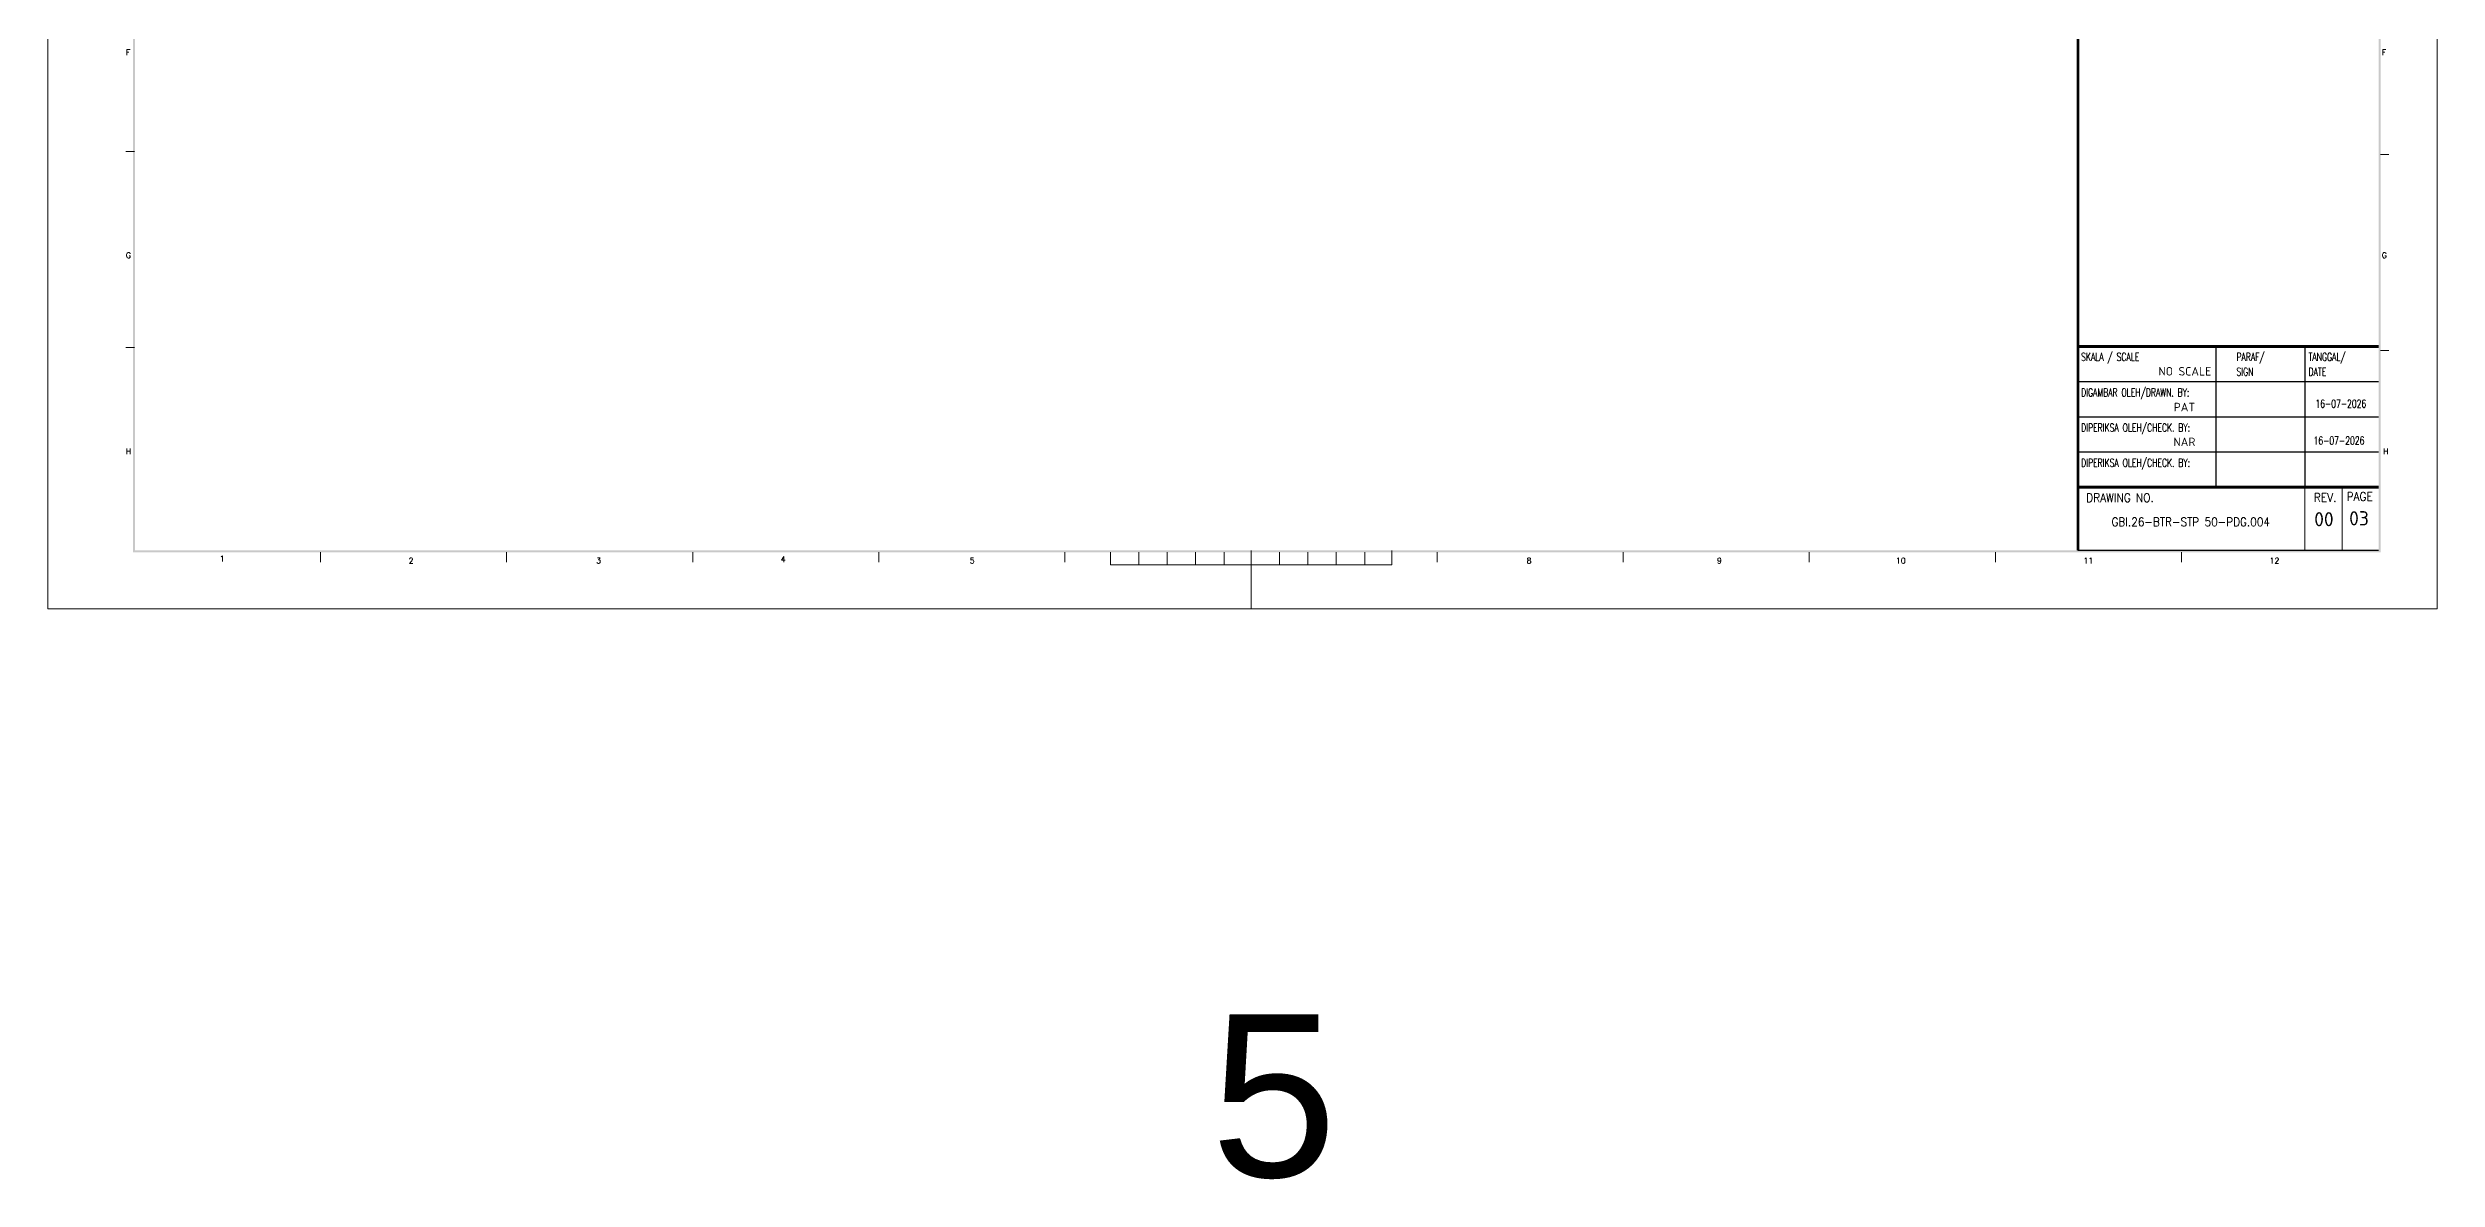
# Model space of a CAD drawing. Header units: millimetres. Extents: x 67033 to 212947, y 35102 to 335921.
# Drawn here: x 67041 to 74558, y 162714 to 166275 of the extents above; entities that cross this region are included whole.
import ezdxf
from ezdxf.enums import TextEntityAlignment as Align

# ---------------------------------------------------------------- set-up
doc = ezdxf.new("R2010")
doc.units = ezdxf.units.MM
doc.layers.add('BORDER', color=7, linetype='Continuous')
doc.layers.add('S-Kop', color=7, linetype='Continuous')
doc.styles.add('3', font='ROMANS.SHX', dxfattribs={"width": 0.75})
doc.styles.add('ISOCPEUR', font='isocpeur.ttf')
doc.styles.add('ROMANS', font='romans.shx', dxfattribs={"height": 0.3})
doc.styles.get("Standard").update_dxf_attribs({"font": 'arial.ttf'})

msp = doc.modelspace()

# ---------------------------------------------------------------- linework, layer by layer
at = {"layer": 'BORDER', "linetype": 'Continuous', "lineweight": 9}
for p, q in [((67313.4, 165948.2), (67286.5, 165948.2)), ((74406.3, 165939.2), (74379.5, 165939.2)), ((67313.4, 165331.4), (67286.5, 165331.4)), ((74406.3, 165322.4), (74379.5, 165322.4)), ((67898.8, 164687.8), (67898.8, 164656.5)), ((68484.3, 164687.8), (68484.3, 164656.5)), ((69069.8, 164687.8), (69069.8, 164656.5)), ((69655.3, 164687.8), (69655.3, 164656.5)), ((70240.8, 164687.8), (70240.8, 164656.5)), ((70383.8, 164647.6), (70383.8, 164687.8)), ((70826.3, 164647.6), (70383.8, 164647.6)), ((70473.2, 164647.6), (70473.2, 164687.8)), ((70473.2, 164647.6), (70473.2, 164687.8)), ((70562.6, 164647.6), (70562.6, 164687.8)), ((70562.6, 164687.8), (70562.6, 164647.6)), ((70652, 164647.6), (70652, 164687.8)), ((70652, 164647.6), (70652, 164687.8)), ((70741.4, 164647.6), (70741.4, 164687.8)), ((70741.4, 164687.8), (70741.4, 164647.6)), ((70826.3, 164692.3), (70826.3, 164647.6)), ((70826.3, 164647.6), (70826.3, 164687.8)), ((70826.3, 164683.3), (70826.3, 164509)), ((71268.8, 164647.6), (70826.3, 164647.6)), ((70915.7, 164647.6), (70915.7, 164687.8)), ((70915.7, 164647.6), (70915.7, 164687.8)), ((71005.1, 164647.6), (71005.1, 164687.8)), ((71005.1, 164687.8), (71005.1, 164647.6)), ((71094.5, 164647.6), (71094.5, 164687.8)), ((71094.5, 164647.6), (71094.5, 164687.8)), ((71183.9, 164647.6), (71183.9, 164687.8)), ((71183.9, 164687.8), (71183.9, 164647.6)), ((71268.8, 164692.3), (71268.8, 164647.6)), ((71411.8, 164687.8), (71411.8, 164656.5)), ((71997.3, 164687.8), (71997.3, 164656.5)), ((72582.8, 164687.8), (72582.8, 164656.5)), ((73168.3, 164687.8), (73168.3, 164656.5)), ((73753.8, 164687.8), (73753.8, 164656.5))]:
    msp.add_line(p, q, dxfattribs=at)
at = {"layer": 'BORDER', "lineweight": 9}
for p, q in [((74142.1, 164693.8), (74142.1, 164890.5)), ((74258.8, 164693.8), (74258.8, 164890.5))]:
    msp.add_line(p, q, dxfattribs=at)
at = {"layer": 'BORDER', "linetype": 'Continuous', "lineweight": 9}
msp.add_lwpolyline([(67040.7, 164509), (74558.2, 164509), (74558.2, 169818.7), (67040.7, 169818.7)], close=True, dxfattribs=at)
at = {"layer": 'BORDER', "lineweight": 9}
for points in [[(67314.7, 169638.5), (67308.5, 169644.8), (67314.7, 164693.8), (67308.5, 164687.4)], [(74373.7, 164693.8), (74379.9, 164687.4), (74373.7, 169638.5), (74379.9, 169644.8)], [(67314.7, 164693.8), (67308.5, 164687.4), (74373.7, 164693.8), (74379.9, 164687.4)]]:
    msp.add_trace(points, dxfattribs=at)
at = {"layer": 'S-Kop', "color": 7}
for p, q in [((73861.3, 165335.2), (73861.3, 164892.1)), ((74142.1, 165335.2), (74142.1, 164890.5)), ((73427.9, 165224.4), (74373.7, 165224.4)), ((73427.9, 165113.6), (74373.7, 165113.6)), ((73427.9, 165002.8), (74373.7, 165002.8)), ((73427.9, 164892.1), (74373.7, 164892.1)), ((74373.7, 164892.1), (73427.9, 164892.1)), ((73427.9, 164890.5), (74373.7, 164890.5)), ((73427.9, 164890.5), (74373.7, 164890.5))]:
    msp.add_line(p, q, dxfattribs=at)
at = {"layer": 'S-Kop', "color": 7, "linetype": 'ByBlock'}
for p, q in [((73427.9, 165224.4), (74373.7, 165224.4)), ((73427.9, 164890.5), (74373.7, 164890.5))]:
    msp.add_line(p, q, dxfattribs=at)
at = {"layer": 'S-Kop', "linetype": 'ByBlock'}
msp.add_line((73427.9, 164693.8), (74373.7, 164693.8), dxfattribs=at)
at = {"layer": 'S-Kop'}
msp.add_line((73427.9, 164693.8), (74373.7, 164693.8), dxfattribs=at)
at = {"layer": 'S-Kop', "color": 7}
for points, const_width in [([(73427.9, 169638.5), (73427.9, 164693.8)], 8.87), ([(74373.7, 165335.2), (73427.9, 165335.2)], 9.46), ([(74373.7, 164892.1), (73427.9, 164892.1)], 9.46)]:
    msp.add_lwpolyline(points, dxfattribs=dict(at, const_width=const_width))

# ---------------------------------------------------------------- texts
at = {"insert": (70699.4, 163232.6), "char_height": 511.3, "attachment_point": 1}
msp.add_mtext_dynamic_manual_height_columns('5', width=275674.441, gutter_width=2556.3, heights=[0], dxfattribs=at)
at = {"layer": 'BORDER', "linetype": 'Continuous', "lineweight": 9, "style": 'ROMANS'}
for s, height, p in [('F', 17.9, (67286.5, 166252.1)), ('F', 17.9, (74383.9, 166252.1)), ('G', 17.9, (67286.5, 165613)), ('G', 17.9, (74383.9, 165613)), ('H', 17.9, (67286.5, 164996.2)), ('H', 17.9, (74388.4, 164996.2)), ('1', 17.9, (67581.5, 164658.1)), ('2', 17.9, (68175.9, 164652)), ('3', 17.9, (68765.9, 164652)), ('4', 17.9, (69346.9, 164656.5)), ('5', 17.9, (69941.4, 164652)), ('8', 17.9, (71693.4, 164652)), ('9', 17.9, (72292.3, 164652)), ('10', 17.88, (72855.4, 164652)), ('11', 17.88, (73445.4, 164652)), ('12', 17.88, (74030.9, 164652))]:
    msp.add_text(s, height=height, dxfattribs=at).set_placement(p)
at = {"layer": 'BORDER', "linetype": 'Continuous', "lineweight": 9, "style": 'ISOCPEUR'}
for s, p in [('NO SCALE', (73764.2, 165243.4)), ('PAT', (73762.9, 165130.8)), ('NAR', (73762.9, 165021.3))]:
    msp.add_text(s, height=26.82, dxfattribs=at).set_placement(p, align=Align.CENTER)
at = {"layer": 'BORDER', "linetype": 'Continuous', "lineweight": 9, "style": 'ROMANS', "width": 0.9}
for s, height, p in [('DRAWING NO.', 26.816, (73560.2, 164845.4)), ('REV.', 26.82, (74205.8, 164846.1)), ('GBI.26-BTR-STP 50-PDG.004', 26.816, (73782.7, 164769.5))]:
    msp.add_text(s, height=height, dxfattribs=at).set_placement(p, align=Align.CENTER)
at = {"layer": 'BORDER', "color": 7, "lineweight": 9, "style": 'ROMANS', "width": 0.9}
msp.add_text('PAGE', height=26.82, dxfattribs=at).set_placement((74273.6, 164849.3))
at = {"layer": 'BORDER', "linetype": 'Continuous', "lineweight": 9, "style": 'ISOCPEUR'}
for s, p in [('00', (74201.8, 164791.3)), ('03', (74312.2, 164794.2))]:
    msp.add_text(s, height=44.69, dxfattribs=at).set_placement(p, align=Align.MIDDLE)
at = {"layer": 'S-Kop', "color": 7, "linetype": 'ByBlock', "style": '3', "width": 0.7}
for s, height, p in [('SKALA / SCALE', 25.177, (73437.8, 165289.5)), ('PARAF/', 25.18, (73926.6, 165289.6)), ('TANGGAL/', 25.18, (74153.4, 165289.6)), ('SIGN', 25.18, (73926.6, 165243)), ('DATE', 25.18, (74153.4, 165243)), ('DIGAMBAR OLEH/DRAWN. BY:', 25.177, (73437.8, 165177.7)), ('16-07-2026', 25.18, (74174.9, 165142.3)), ('DIPERIKSA OLEH/CHECK. BY:', 25.177, (73437.8, 165066.9)), ('16-07-2026', 25.18, (74169.1, 165026.2)), ('DIPERIKSA OLEH/CHECK. BY:', 25.177, (73437.8, 164956.2))]:
    msp.add_text(s, height=height, dxfattribs=at).set_placement(p)

doc.saveas('drawing.dxf')
